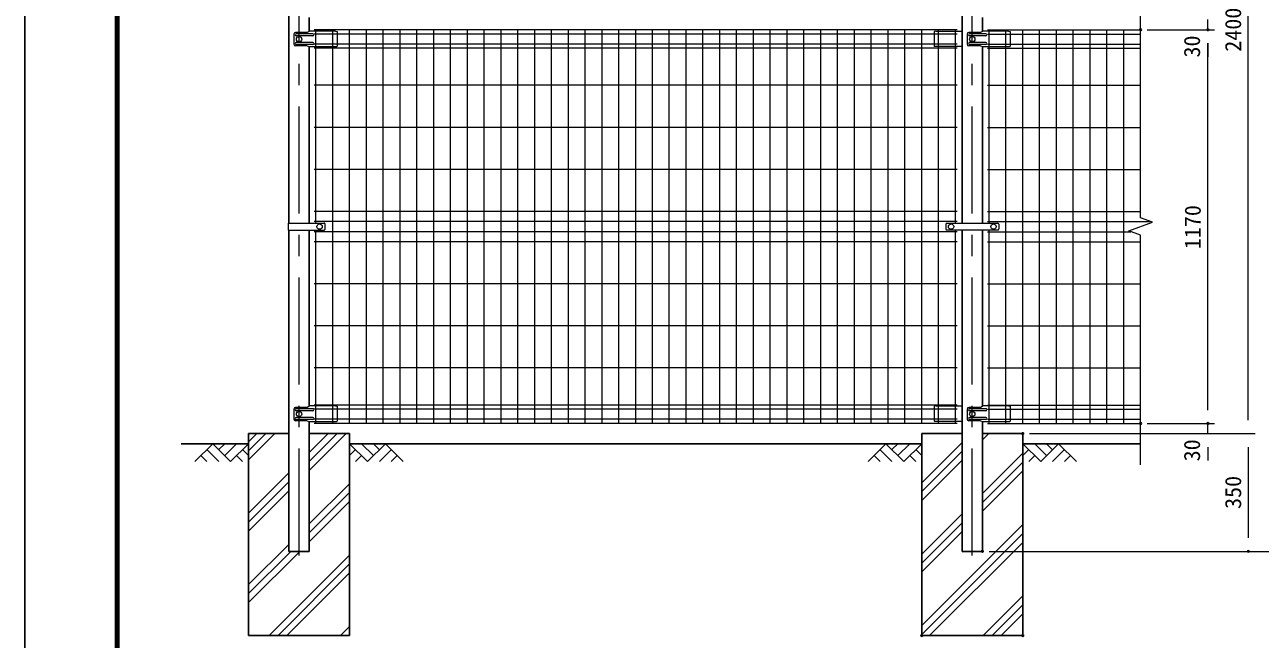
# Model space of a CAD drawing. Units: millimetres, scale not verified. Extents: x -4200 to 4200, y -2970 to 2970.
# Drawn here: x -4200 to -529, y -717 to 1109 of the extents above; entities that cross this region are included whole.
import ezdxf
from ezdxf.enums import TextEntityAlignment as Align

# ---------------------------------------------------------------- set-up
doc = ezdxf.new("R2010")
doc.units = ezdxf.units.MM
doc.header["$LTSCALE"] = 10
doc.header["$PDMODE"] = 32
doc.header["$PDSIZE"] = 5
doc.linetypes.add('USER1', pattern=[50.8, 31.75, -6.35, 6.35, -6.35])
for name, color, linetype, lineweight in [('0-3_D-TTL', 7, 'Continuous', 25), ('0-4_D-STR1', 1, 'Continuous', 25), ('0-5_D-BMK', 2, 'USER1', 13), ('0-6_D-STR-DIM', 7, 'Continuous', 13), ('0-9_D-STR2', 7, 'Continuous', 13), ('0-A_D-STR3', 3, 'Continuous', 13), ('0-C_D-DCR-HCH', 7, 'Continuous', 13), ('0-D_D-BGD', 7, 'Continuous', 25), ('0-E_D-STR4', 7, 'Continuous', 25)]:
    doc.layers.add(name, color=color, linetype=linetype, lineweight=lineweight)
doc.layers.add('0-8_Defpoints', color=7, linetype='Continuous')
doc.styles.add('ＭＳ ゴシック', font='')
doc.styles.get('ＭＳ ゴシック').set_extended_font_data('MS Gothic')

msp = doc.modelspace()

# ---------------------------------------------------------------- linework, layer by layer
at = {"layer": '0-3_D-TTL', "color": 2}
msp.add_lwpolyline([(-4200, 2970), (4200, 2970), (4200, -2970), (-4200, -2970)], close=True, dxfattribs=at)
at = {"layer": '0-3_D-TTL'}
for points in [[(-3930, 2750), (3930, 2750), (3930, -2750), (-3930, -2750)], [(-3927.5, 2747.5), (3927.5, 2747.5), (3927.5, -2747.5), (-3927.5, -2747.5)], [(-3925, 2745), (3925, 2745), (3925, -2745), (-3925, -2745)], [(-3922.5, 2742.5), (3922.5, 2742.5), (3922.5, -2742.5), (-3922.5, -2742.5)], [(-3920, 2740), (3920, 2740), (3920, -2740), (-3920, -2740)]]:
    msp.add_lwpolyline(points, close=True, dxfattribs=at)
at = {"layer": '0-4_D-STR1'}
for p, q in [((-3415.22, 1698.48), (-3415.22, 519.48)), ((-1415.22, 1698.98), (-1415.22, 518.98)), ((-3354.72, 1089.06), (-3354.72, 1130.16)), ((-1354.72, 1089.06), (-1354.72, 1130.59)), ((-3354.72, 519.48), (-3354.72, 1044.59)), ((-1354.72, 518.98), (-1354.72, 1044.59)), ((-3415.22, 498.48), (-3415.22, -456.02)), ((-3354.72, -24.94), (-3354.72, 498.48)), ((-1415.22, 498.98), (-1415.22, -456.02)), ((-1354.72, -24.94), (-1354.72, 498.98)), ((-3354.72, -456.02), (-3354.72, -69.41)), ((-1354.72, -456.02), (-1354.72, -69.41)), ((-3415.22, -456.02), (-3354.72, -456.02)), ((-1415.22, -456.02), (-1354.72, -456.02))]:
    msp.add_line(p, q, dxfattribs=at)
at = {"layer": '0-5_D-BMK'}
for p, q in [((-3384.97, -468.02), (-3384.97, 2308.98)), ((-1384.97, -468.02), (-1384.97, 2308.98))]:
    msp.add_line(p, q, dxfattribs=at)
at = {"layer": '0-6_D-STR-DIM'}
for p, q in [((-564.97, -66.02), (-564.97, 2253.98)), ((-884.97, 1000.98), (-884.97, 1683.33)), ((-884.97, 534.63), (-884.97, 1156.98)), ((-684.97, 1093.98), (-684.97, 1123.98)), ((-864.97, 1093.98), (-664.97, 1093.98)), ((-864.97, 1093.98), (-664.97, 1093.98)), ((-684.97, -36.02), (-684.97, 1053.98)), ((-684.97, 1053.98), (-684.97, 1013.98)), ((-920.21, 496.15), (-849.74, 521.81)), ((-849.74, 521.81), (-884.97, 534.63)), ((-884.97, 483.33), (-920.21, 496.15)), ((-884.97, -199.02), (-884.97, 483.33)), ((-684.97, -36.02), (-684.97, 3.98)), ((-1214.97, -106.02), (-664.97, -106.02)), ((-1214.97, -106.02), (-544.97, -106.02)), ((-1214.97, -106.02), (-544.97, -106.02)), ((-864.97, -76.02), (-664.97, -76.02)), ((-864.97, -76.02), (-664.97, -76.02)), ((-684.97, -106.02), (-684.97, -76.02)), ((-684.97, -146.02), (-684.97, -186.02)), ((-564.97, -146.02), (-564.97, -416.02)), ((-1334.72, -456.02), (-544.97, -456.02)), ((-1334.72, -456.02), (-424.97, -456.02))]:
    msp.add_line(p, q, dxfattribs=at)
at = {"layer": '0-8_Defpoints'}
for p in [(-884.97, 1093.98), (-684.97, 1093.98), (-1234.97, -106.02), (-884.97, -76.02), (-884.97, -76.02), (-684.97, -76.02), (-1354.72, -456.02), (-564.97, -456.02), (-1534.97, -706.02), (-1234.97, -706.02)]:
    msp.add_point(p, dxfattribs=at)
at = {"layer": '0-9_D-STR2'}
for p, q in [((-1429.97, 1093.98), (-3339.97, 1093.98)), ((-1429.97, 1080.88), (-3339.97, 1080.88)), ((-3334.97, 519.48), (-3334.97, 1093.98)), ((-3284.97, -76.02), (-3284.97, 1093.98)), ((-3234.97, -76.02), (-3234.97, 1093.98)), ((-3184.97, -76.02), (-3184.97, 1093.98)), ((-3134.97, -76.02), (-3134.97, 1093.98)), ((-3084.97, -76.02), (-3084.97, 1093.98)), ((-3034.97, -76.02), (-3034.97, 1093.98)), ((-2984.97, -76.02), (-2984.97, 1093.98)), ((-2934.97, -76.02), (-2934.97, 1093.98)), ((-2884.97, -76.02), (-2884.97, 1093.98)), ((-2834.97, -76.02), (-2834.97, 1093.98)), ((-2784.97, -76.02), (-2784.97, 1093.98)), ((-2734.97, -76.02), (-2734.97, 1093.98)), ((-2684.97, -76.02), (-2684.97, 1093.98)), ((-2634.97, -76.02), (-2634.97, 1093.98)), ((-2584.97, -76.02), (-2584.97, 1093.98)), ((-2534.97, -76.02), (-2534.97, 1093.98)), ((-2484.97, -76.02), (-2484.97, 1093.98)), ((-2434.97, -76.02), (-2434.97, 1093.98)), ((-2384.97, -76.02), (-2384.97, 1093.98)), ((-2334.97, -76.02), (-2334.97, 1093.98)), ((-2284.97, -76.02), (-2284.97, 1093.98)), ((-2234.97, -76.02), (-2234.97, 1093.98)), ((-2184.97, -76.02), (-2184.97, 1093.98)), ((-2134.97, -76.02), (-2134.97, 1093.98)), ((-2084.97, -76.02), (-2084.97, 1093.98)), ((-2034.97, -76.02), (-2034.97, 1093.98)), ((-1984.97, -76.02), (-1984.97, 1093.98)), ((-1934.97, -76.02), (-1934.97, 1093.98)), ((-1884.97, -76.02), (-1884.97, 1093.98)), ((-1834.97, -76.02), (-1834.97, 1093.98)), ((-1784.97, -76.02), (-1784.97, 1093.98)), ((-1734.97, -76.02), (-1734.97, 1093.98)), ((-1684.97, -76.02), (-1684.97, 1093.98)), ((-1634.97, -76.02), (-1634.97, 1093.98)), ((-1584.97, -76.02), (-1584.97, 1093.98)), ((-1534.97, -76.02), (-1534.97, 1093.98)), ((-1484.97, -76.02), (-1484.97, 1093.98)), ((-1434.97, 518.98), (-1434.97, 1093.98)), ((-1339.97, 1093.98), (-884.97, 1093.98)), ((-1339.97, 1080.88), (-884.97, 1080.88)), ((-1334.97, 518.98), (-1334.97, 1093.98)), ((-1284.97, -76.02), (-1284.97, 1093.98)), ((-1234.97, -76.02), (-1234.97, 1093.98)), ((-1184.97, -76.02), (-1184.97, 1093.98)), ((-1134.97, -76.02), (-1134.97, 1093.98)), ((-1084.97, -76.02), (-1084.97, 1093.98)), ((-1034.97, -76.02), (-1034.97, 1093.98)), ((-984.97, -76.02), (-984.97, 1093.98)), ((-934.97, -76.02), (-934.97, 1093.98)), ((-1429.97, 1051.08), (-3339.97, 1051.08)), ((-1429.97, 1039.22), (-3339.97, 1039.22)), ((-1339.97, 1051.08), (-884.97, 1051.08)), ((-1339.97, 1039.22), (-884.97, 1039.22)), ((-1429.97, 928.98), (-3339.97, 928.98)), ((-1339.97, 928.98), (-884.97, 928.98)), ((-1429.97, 803.98), (-3339.97, 803.98)), ((-1339.97, 803.98), (-884.97, 803.98)), ((-1429.97, 678.98), (-3339.97, 678.98)), ((-1339.97, 678.98), (-884.97, 678.98)), ((-1429.97, 553.98), (-3339.97, 553.98)), ((-1339.97, 553.98), (-884.97, 553.98)), ((-1429.97, 523.98), (-3339.97, 523.98)), ((-1339.97, 523.98), (-855.71, 523.98)), ((-1429.97, 493.98), (-3339.97, 493.98)), ((-3334.97, -76.02), (-3334.97, 498.48)), ((-1434.97, -76.02), (-1434.97, 498.98)), ((-1339.97, 493.98), (-914.24, 493.98)), ((-1334.97, -76.02), (-1334.97, 498.98)), ((-1429.97, 463.98), (-3339.97, 463.98)), ((-1339.97, 463.98), (-884.97, 463.98)), ((-1429.97, 338.98), (-3339.97, 338.98)), ((-1339.97, 338.98), (-884.97, 338.98)), ((-1429.97, 213.98), (-3339.97, 213.98)), ((-1339.97, 213.98), (-884.97, 213.98)), ((-1429.97, 88.98), (-3339.97, 88.98)), ((-1339.97, 88.98), (-884.97, 88.98)), ((-1429.97, -21.26), (-3339.97, -21.26)), ((-1429.97, -33.12), (-3339.97, -33.12)), ((-1339.97, -21.26), (-884.97, -21.26)), ((-1339.97, -33.12), (-884.97, -33.12)), ((-1429.97, -62.92), (-3339.97, -62.92)), ((-1339.97, -62.92), (-884.97, -62.92)), ((-1429.97, -76.02), (-3339.97, -76.02)), ((-1339.97, -76.02), (-884.97, -76.02))]:
    msp.add_line(p, q, dxfattribs=at)
at = {"layer": '0-A_D-STR3'}
for p, q in [((-3400.46, 1080.98), (-3400.46, 1050.98)), ((-3360.99, 1085.98), (-3395.46, 1085.98)), ((-3344.39, 1081.98), (-3393.39, 1081.98)), ((-3344.39, 1075.98), (-3393.39, 1075.98)), ((-3352.85, 1089.98), (-3360.99, 1085.98)), ((-3276.97, 1089.98), (-3352.85, 1089.98)), ((-3276.97, 1089.98), (-3271.97, 1088.98)), ((-3271.97, 1088.98), (-3271.97, 1045.16)), ((-1492.97, 1089.98), (-1497.97, 1088.98)), ((-1497.97, 1088.98), (-1497.97, 1045.16)), ((-1492.97, 1089.98), (-1417.1, 1089.98)), ((-1417.1, 1089.98), (-1416.42, 1089.65)), ((-1400.46, 1080.98), (-1400.46, 1050.98)), ((-1360.99, 1085.98), (-1395.46, 1085.98)), ((-1344.39, 1081.98), (-1393.39, 1081.98)), ((-1344.39, 1075.98), (-1393.39, 1075.98)), ((-1352.85, 1089.98), (-1360.99, 1085.98)), ((-1276.97, 1089.98), (-1352.85, 1089.98)), ((-1276.97, 1089.98), (-1271.97, 1088.98)), ((-1271.97, 1088.98), (-1271.97, 1045.16)), ((-3360.99, 1045.98), (-3395.46, 1045.98)), ((-3344.39, 1055.98), (-3393.39, 1055.98)), ((-3344.39, 1049.98), (-3393.39, 1049.98)), ((-3360.99, 1045.98), (-3352.77, 1044.16)), ((-3352.77, 1044.16), (-3272.97, 1044.16)), ((-1417.18, 1044.16), (-1496.97, 1044.16)), ((-1415.22, 1044.58), (-1417.18, 1044.16)), ((-1360.99, 1045.98), (-1395.46, 1045.98)), ((-1344.39, 1055.98), (-1393.39, 1055.98)), ((-1344.39, 1049.98), (-1393.39, 1049.98)), ((-1360.99, 1045.98), (-1352.77, 1044.16)), ((-1352.77, 1044.16), (-1272.97, 1044.16)), ((-3417.52, 519.48), (-3309.97, 519.48)), ((-3417.52, 519.48), (-3417.52, 498.48)), ((-3307.97, 517.48), (-3307.97, 500.48)), ((-1463.47, 515.98), (-1463.47, 501.98)), ((-1460.47, 518.98), (-1309.47, 518.98)), ((-1306.47, 515.98), (-1306.47, 501.98)), ((-3417.52, 498.48), (-3309.97, 498.48)), ((-1460.47, 498.98), (-1309.47, 498.98)), ((-3400.46, -33.02), (-3400.46, -63.02)), ((-3360.99, -28.02), (-3395.46, -28.02)), ((-3344.39, -32.02), (-3393.39, -32.02)), ((-3352.85, -24.02), (-3360.99, -28.02)), ((-3276.97, -24.02), (-3352.85, -24.02)), ((-3276.97, -24.02), (-3271.97, -25.02)), ((-3271.97, -25.02), (-3271.97, -68.84)), ((-1492.97, -24.02), (-1497.97, -25.02)), ((-1497.97, -25.02), (-1497.97, -68.84)), ((-1492.97, -24.02), (-1417.1, -24.02)), ((-1417.1, -24.02), (-1415.22, -24.94)), ((-1400.46, -33.02), (-1400.46, -63.02)), ((-1360.99, -28.02), (-1395.46, -28.02)), ((-1344.39, -32.02), (-1393.39, -32.02)), ((-1352.85, -24.02), (-1360.99, -28.02)), ((-1276.97, -24.02), (-1352.85, -24.02)), ((-1276.97, -24.02), (-1271.97, -25.02)), ((-1271.97, -25.02), (-1271.97, -68.84)), ((-3360.99, -68.02), (-3395.46, -68.02)), ((-3344.39, -38.02), (-3393.39, -38.02)), ((-3344.39, -58.02), (-3393.39, -58.02)), ((-3344.39, -64.02), (-3393.39, -64.02)), ((-3360.99, -68.02), (-3352.77, -69.84)), ((-3352.77, -69.84), (-3272.97, -69.84)), ((-1417.18, -69.84), (-1496.97, -69.84)), ((-1415.22, -69.42), (-1417.18, -69.84)), ((-1360.99, -68.02), (-1395.46, -68.02)), ((-1344.39, -38.02), (-1393.39, -38.02)), ((-1344.39, -58.02), (-1393.39, -58.02)), ((-1344.39, -64.02), (-1393.39, -64.02)), ((-1360.99, -68.02), (-1352.77, -69.84)), ((-1352.77, -69.84), (-1272.97, -69.84))]:
    msp.add_line(p, q, dxfattribs=at)
for centre in [(-3384.97, 1065.98), (-1384.97, 1065.98), (-1384.97, 1065.98), (-3323.97, 508.98), (-1447.97, 508.98), (-1321.97, 508.98), (-3384.97, -48.02), (-1384.97, -48.02)]:
    msp.add_circle(centre, 8, dxfattribs=at)
for centre, radius, start, end in [((-3395.46, 1080.98), 5, 90, 180), ((-3393.39, 1078.98), 3, 90, 270), ((-3344.39, 1078.98), 3, 270, 90), ((-1395.46, 1080.98), 5, 90, 180), ((-1393.39, 1078.98), 3, 90, 270), ((-1344.39, 1078.98), 3, 270, 90), ((-3395.46, 1050.98), 5, 180, 270), ((-3393.39, 1052.98), 3, 90, 270), ((-3344.39, 1052.98), 3, 270, 90), ((-3272.97, 1045.16), 1, 270, 0), ((-1496.97, 1045.16), 1, 180, 270), ((-1395.46, 1050.98), 5, 180, 270), ((-1393.39, 1052.98), 3, 90, 270), ((-1344.39, 1052.98), 3, 270, 90), ((-1272.97, 1045.16), 1, 270, 0), ((-3309.97, 517.48), 2, 0, 90), ((-1460.47, 515.98), 3, 90, 180), ((-1309.47, 515.98), 3, 0, 90), ((-3309.97, 500.48), 2, 270, 0), ((-1460.47, 501.98), 3, 180, 270), ((-1309.47, 501.98), 3, 270, 0), ((-3395.46, -33.02), 5, 90, 180), ((-3393.39, -35.02), 3, 90, 270), ((-3344.39, -35.02), 3, 270, 90), ((-1395.46, -33.02), 5, 90, 180), ((-1393.39, -35.02), 3, 90, 270), ((-1344.39, -35.02), 3, 270, 90), ((-3395.46, -63.02), 5, 180, 270), ((-3393.39, -61.02), 3, 90, 270), ((-3344.39, -61.02), 3, 270, 90), ((-3272.97, -68.84), 1, 270, 0), ((-1496.97, -68.84), 1, 180, 270), ((-1395.46, -63.02), 5, 180, 270), ((-1393.39, -61.02), 3, 90, 270), ((-1344.39, -61.02), 3, 270, 90), ((-1272.97, -68.84), 1, 270, 0)]:
    msp.add_arc(centre, radius, start, end, dxfattribs=at)
at = {"layer": '0-C_D-DCR-HCH'}
for p, q in [((-3534.97, -183.65), (-3457.34, -106.02)), ((-3534.97, -157.14), (-3483.86, -106.02)), ((-3534.97, -130.62), (-3510.37, -106.02)), ((-3354.72, -215.54), (-3245.21, -106.02)), ((-3354.72, -189.02), (-3271.73, -106.02)), ((-3354.72, -162.5), (-3298.24, -106.02)), ((-1354.72, -124.72), (-1336.02, -106.02)), ((-3641.4, -136.02), (-3694.61, -189.23)), ((-3641.4, -136.02), (-3588.19, -189.23)), ((-3623.66, -153.76), (-3605.92, -136.02)), ((-3605.92, -171.5), (-3570.45, -136.02)), ((-3588.19, -189.23), (-3534.97, -136.02)), ((-3181.76, -189.23), (-3234.97, -136.02)), ((-3164.03, -171.5), (-3199.5, -136.02)), ((-3128.55, -136.02), (-3181.76, -189.23)), ((-3146.2, -153.85), (-3164.03, -136.02)), ((-3128.55, -136.02), (-3075.34, -189.23)), ((-1641.4, -136.02), (-1694.61, -189.23)), ((-1641.4, -136.02), (-1588.19, -189.23)), ((-1623.66, -153.76), (-1605.92, -136.02)), ((-1605.92, -171.5), (-1570.45, -136.02)), ((-1588.19, -189.23), (-1534.97, -136.02)), ((-1534.97, -251.94), (-1415.22, -132.19)), ((-1181.76, -189.23), (-1234.97, -136.02)), ((-1164.03, -171.5), (-1199.5, -136.02)), ((-1128.55, -136.02), (-1181.76, -189.23)), ((-1146.38, -153.85), (-1164.21, -136.02)), ((-1128.55, -136.02), (-1075.34, -189.23)), ((-3676.87, -171.5), (-3659.05, -189.23)), ((-3659.14, -153.76), (-3623.5, -189.23)), ((-3570.45, -171.5), (-3552.63, -189.23)), ((-3552.71, -153.76), (-3534.97, -171.41)), ((-3217.24, -153.76), (-3234.97, -171.41)), ((-3199.5, -171.5), (-3217.32, -189.23)), ((-3110.81, -153.76), (-3146.45, -189.23)), ((-3093.08, -171.5), (-3110.89, -189.23)), ((-1676.87, -171.5), (-1659.05, -189.23)), ((-1659.14, -153.76), (-1623.5, -189.23)), ((-1570.45, -171.5), (-1552.63, -189.23)), ((-1552.71, -153.76), (-1534.97, -171.41)), ((-1534.97, -278.46), (-1415.22, -158.71)), ((-1354.72, -283.82), (-1234.97, -164.07)), ((-1217.24, -153.76), (-1234.97, -171.41)), ((-1199.5, -171.5), (-1217.32, -189.23)), ((-1110.81, -153.76), (-1146.45, -189.23)), ((-1093.08, -171.5), (-1110.89, -189.23)), ((-1534.97, -304.97), (-1415.22, -185.22)), ((-1354.72, -310.34), (-1234.97, -190.59)), ((-1354.72, -336.86), (-1234.97, -217.11)), ((-3534.97, -342.75), (-3415.22, -223)), ((-3534.97, -369.27), (-3415.22, -249.52)), ((-3354.72, -374.64), (-3234.97, -254.89)), ((-3534.97, -395.79), (-3415.22, -276.04)), ((-3354.72, -401.15), (-3234.97, -281.4)), ((-3354.72, -427.67), (-3234.97, -307.92)), ((-1534.97, -464.07), (-1415.22, -344.32)), ((-1534.97, -490.59), (-1415.22, -370.84)), ((-1534.97, -676.21), (-1234.97, -376.21)), ((-1534.97, -517.11), (-1415.22, -397.36)), ((-1534.97, -702.72), (-1234.97, -402.72)), ((-3534.97, -554.89), (-3415.22, -435.14)), ((-1511.76, -706.02), (-1234.97, -429.24)), ((-3534.97, -607.92), (-3383.08, -456.02)), ((-3534.97, -581.4), (-3409.59, -456.02)), ((-3473.98, -706.02), (-3234.97, -467.02)), ((-3447.46, -706.02), (-3234.97, -493.53)), ((-3420.94, -706.02), (-3234.97, -520.05)), ((-1352.66, -706.02), (-1234.97, -588.34)), ((-1326.14, -706.02), (-1234.97, -614.85)), ((-1299.62, -706.02), (-1234.97, -641.37)), ((-3261.85, -706.02), (-3234.97, -679.15)), ((-3235.33, -706.02), (-3234.97, -705.67))]:
    msp.add_line(p, q, dxfattribs=at)
at = {"layer": '0-D_D-BGD'}
for p, q in [((-3734.97, -136.02), (-3534.97, -136.02)), ((-3234.97, -136.02), (-1534.97, -136.02)), ((-1234.97, -136.02), (-884.97, -136.02))]:
    msp.add_line(p, q, dxfattribs=at)
at = {"layer": '0-E_D-STR4'}
for p, q in [((-3534.97, -106.02), (-3534.97, -706.02)), ((-3415.22, -106.02), (-3534.97, -106.02)), ((-3234.97, -106.02), (-3354.72, -106.02)), ((-3234.97, -106.02), (-3234.97, -706.02)), ((-1534.97, -106.02), (-1534.97, -706.02)), ((-1415.22, -106.02), (-1534.97, -106.02)), ((-1234.97, -106.02), (-1354.72, -106.02)), ((-1234.97, -106.02), (-1234.97, -706.02)), ((-3234.97, -706.02), (-3534.97, -706.02)), ((-1234.97, -706.02), (-1534.97, -706.02))]:
    msp.add_line(p, q, dxfattribs=at)

# ---------------------------------------------------------------- texts
at = {"layer": '0-6_D-STR-DIM', "style": 'ＭＳ ゴシック'}
for s, p in [('2400', (-571.72, 1028.73)), ('30', (-693.88, 1011.51)), ('1170', (-691.72, 442.08)), ('30', (-693.88, -188.49)), ('350', (-571.72, -329.9))]:
    msp.add_text(s, height=48.09, rotation=90, dxfattribs=at).set_placement(p, align=Align.BOTTOM_LEFT)

doc.saveas('drawing.dxf')
